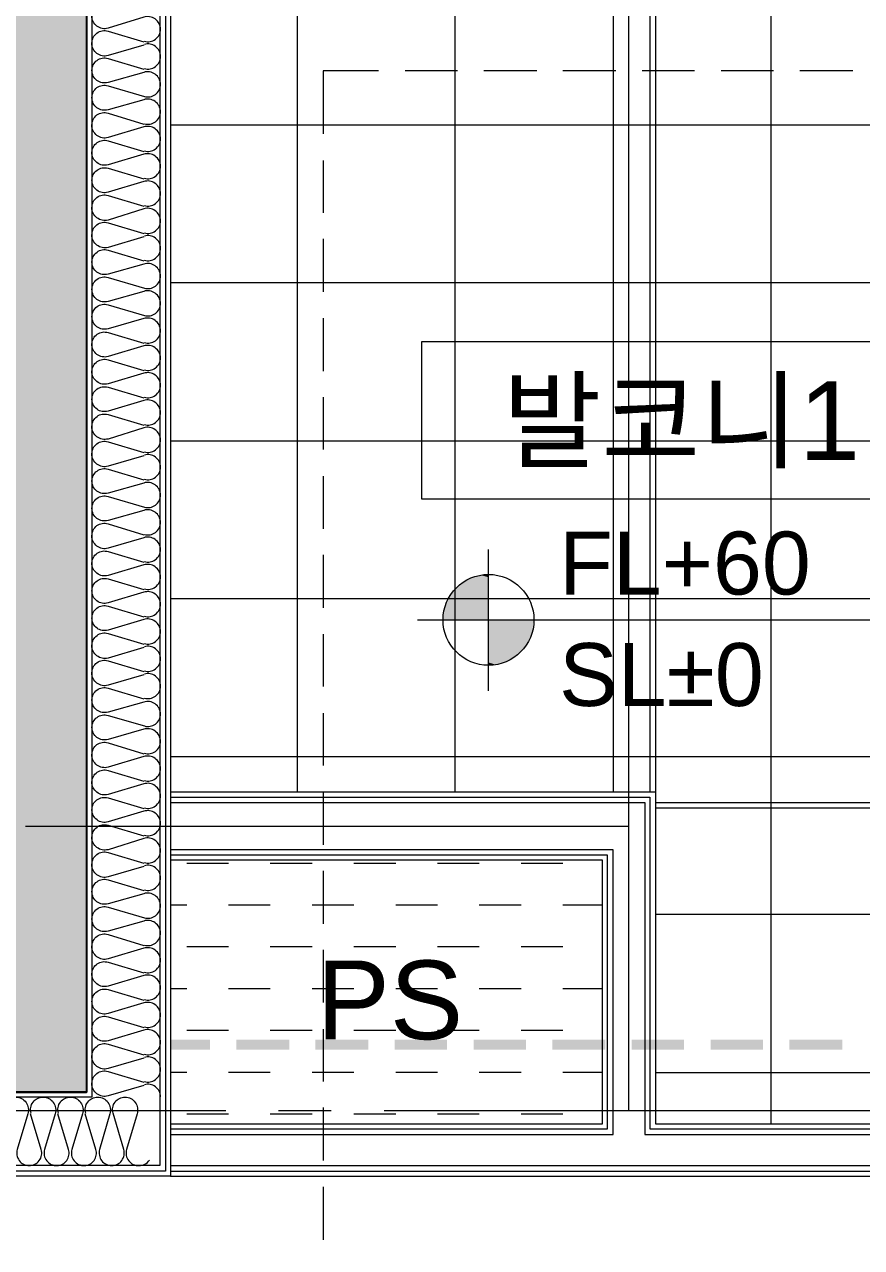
# Model space of a CAD drawing. Header units: millimetres. Extents: x 906 to 41302, y 848 to 28850.
# Drawn here: x 16037 to 17626, y 16766 to 19089 of the extents above; entities that cross this region are included whole.
import ezdxf

# ---------------------------------------------------------------- set-up
doc = ezdxf.new("R2010")
doc.units = ezdxf.units.MM
for name, color, linetype in [('PDF_A-ANNO-PONT', 7, 'Continuous'), ('PDF_A-FLOR-GRID', 7, 'Continuous'), ('PDF_A-FLOR-ROOM-IDEN', 7, 'Continuous'), ('PDF_X-단위세대$및$주동평면도$A-FIN-INSL', 7, 'Continuous'), ('PDF_X-단위세대$및$주동평면도$A-FIN-INSL-HID', 7, 'Continuous'), ('PDF_X-단위세대$및$주동평면도$A-FLOR-FLIN-TYP', 7, 'Continuous'), ('PDF_X-단위세대$및$주동평면도$A-FLOR-GRID', 7, 'Continuous'), ('PDF_X-단위세대$및$주동평면도$A-ST-AXIS-CEN', 7, 'Continuous'), ('PDF_X-단위세대$및$주동평면도$A-ST-AXIS-CEN-SUB', 7, 'Continuous'), ('PDF_X-단위세대$및$주동평면도$A-ST-CONC', 7, 'Continuous'), ('PDF_X-단위세대$및$주동평면도$A-WALL-DRY', 7, 'Continuous'), ('PDF_문자', 7, 'Continuous')]:
    doc.layers.add(name, color=color, linetype=linetype)
doc.layers.add('PDF_X-단위세대$및$주동평면도$A-FIN-INSL-HAT', color=7, linetype='Continuous', true_color=0x666666)
doc.layers.add('PDF_X-단위세대$및$주동평면도$S-ST-CONC-PAT1', color=7, linetype='Continuous', true_color=0xb7b7b7)
doc.styles.add('PDF Arial', font='arial.ttf')

msp = doc.modelspace()

# ---------------------------------------------------------------- linework, layer by layer
at = {"layer": 'PDF_A-ANNO-PONT', "lineweight": 13}
for points in [[(16917.5, 18092.2), (16917.5, 17823.4)], [(17646.7, 17957.8), (16783.1, 17957.8)]]:
    msp.add_lwpolyline(points, dxfattribs=at)
msp.add_circle((16918, 17958.3), 86.3, dxfattribs=at)
at = {"layer": 'PDF_A-ANNO-PONT', "transparency": 33554559}
for points in [[(16874.1, 18033), (16917.5, 18024.5), (16861.4, 18024.5)], [(16887.8, 18039.3), (16917.5, 18033), (16874.1, 18033)], [(16917.5, 18033), (16874.1, 18033), (16917.5, 18024.5)], [(16902.7, 18043.5), (16917.5, 18039.3), (16887.8, 18039.3)], [(16917.5, 18039.3), (16887.8, 18039.3), (16917.5, 18033)], [(16917.5, 18044.6), (16917.5, 18043.5), (16902.7, 18043.5)], [(16917.5, 18043.5), (16902.7, 18043.5), (16917.5, 18039.3)], [(16850.8, 18013.9), (16917.5, 18001.2), (16842.3, 18001.2)], [(16861.4, 18024.5), (16917.5, 18013.9), (16850.8, 18013.9)], [(16917.5, 18013.9), (16850.8, 18013.9), (16917.5, 18001.2)], [(16917.5, 18024.5), (16861.4, 18024.5), (16917.5, 18013.9)], [(16836, 17987.4), (16917.5, 17973.7), (16831.7, 17973.7)], [(16842.3, 18001.2), (16917.5, 17987.4), (16836, 17987.4)], [(16917.5, 17987.4), (16836, 17987.4), (16917.5, 17973.7)], [(16917.5, 18001.2), (16842.3, 18001.2), (16917.5, 17987.4)], [(16831.7, 17973.7), (16917.5, 17957.8), (16830.7, 17957.8)], [(16917.5, 17973.7), (16831.7, 17973.7), (16917.5, 17957.8)], [(17003.2, 17957.8), (16917.5, 17957.8), (17002.1, 17943)], [(16917.5, 17957.8), (17002.1, 17943), (16917.5, 17943)], [(17002.1, 17943), (16917.5, 17943), (16999, 17928.2)], [(16917.5, 17943), (16999, 17928.2), (16917.5, 17928.2)], [(16999, 17928.2), (16917.5, 17928.2), (16992.6, 17915.5)], [(16917.5, 17928.2), (16992.6, 17915.5), (16917.5, 17915.5)], [(16992.6, 17915.5), (16917.5, 17915.5), (16983.1, 17902.8)], [(16917.5, 17915.5), (16983.1, 17902.8), (16917.5, 17902.8)], [(16983.1, 17902.8), (16917.5, 17902.8), (16972.5, 17892.2)], [(16917.5, 17902.8), (16972.5, 17892.2), (16917.5, 17892.2)], [(16972.5, 17892.2), (16917.5, 17892.2), (16960.9, 17883.7)], [(16917.5, 17892.2), (16960.9, 17883.7), (16917.5, 17883.7)], [(16960.9, 17883.7), (16917.5, 17883.7), (16947.1, 17877.4)], [(16917.5, 17883.7), (16947.1, 17877.4), (16917.5, 17877.4)], [(16917.5, 17877.4), (16917.5, 17873.1), (16932.3, 17873.1)], [(16917.5, 17877.4), (16947.1, 17877.4), (16932.3, 17873.1)], [(16917.5, 17873.1), (16932.3, 17873.1), (16917.5, 17872.1)]]:
    msp.add_solid(points, dxfattribs=at)
at = {"layer": 'PDF_A-FLOR-GRID', "lineweight": 5}
for points in [[(16344.9, 17496.4), (16424.3, 17496.4)], [(16503.7, 17496.4), (16583, 17496.4)], [(16662.4, 17496.4), (16741.8, 17496.4)], [(16821.2, 17496.4), (16900.5, 17496.4)], [(16979.9, 17496.4), (17059.3, 17496.4)], [(16314.2, 17417), (16344.9, 17417)], [(16424.3, 17417), (16503.7, 17417)], [(16583, 17417), (16662.4, 17417)], [(16741.8, 17417), (16821.2, 17417)], [(16900.5, 17417), (16979.9, 17417)], [(17059.3, 17417), (17134.4, 17417)], [(16344.9, 17337.6), (16424.3, 17337.6)], [(16503.7, 17337.6), (16583, 17337.6)], [(16662.4, 17337.6), (16741.8, 17337.6)], [(16821.2, 17337.6), (16900.5, 17337.6)], [(16979.9, 17337.6), (17059.3, 17337.6)], [(16314.2, 17258.3), (16344.9, 17258.3)], [(16424.3, 17258.3), (16503.7, 17258.3)], [(16583, 17258.3), (16662.4, 17258.3)], [(16741.8, 17258.3), (16821.2, 17258.3)], [(16900.5, 17258.3), (16979.9, 17258.3)], [(17059.3, 17258.3), (17134.4, 17258.3)], [(16344.9, 17178.9), (16424.3, 17178.9)], [(16503.7, 17178.9), (16583, 17178.9)], [(16662.4, 17178.9), (16741.8, 17178.9)], [(16821.2, 17178.9), (16900.5, 17178.9)], [(16979.9, 17178.9), (17059.3, 17178.9)], [(16314.2, 17099.5), (16344.9, 17099.5)], [(16424.3, 17099.5), (16503.7, 17099.5)], [(16583, 17099.5), (16662.4, 17099.5)], [(16741.8, 17099.5), (16821.2, 17099.5)], [(16900.5, 17099.5), (16979.9, 17099.5)], [(17059.3, 17099.5), (17134.4, 17099.5)], [(16344.9, 17020.1), (16424.3, 17020.1)], [(16503.7, 17020.1), (16583, 17020.1)], [(16662.4, 17020.1), (16741.8, 17020.1)], [(16821.2, 17020.1), (16900.5, 17020.1)], [(16979.9, 17020.1), (17059.3, 17020.1)]]:
    msp.add_lwpolyline(points, dxfattribs=at)
at = {"layer": 'PDF_A-FLOR-ROOM-IDEN', "lineweight": 13}
msp.add_lwpolyline([(16791.5, 18187.5), (16791.5, 18487), (17841.4, 18487), (17841.4, 18187.5)], close=True, dxfattribs=at)
at = {"layer": 'PDF_X-단위세대$및$주동평면도$A-FIN-INSL', "lineweight": 5}
for points in [[(17399, 19441.6), (16165, 19441.6), (16165, 17051.9), (14939.4, 17051.9)], [(17399, 19320.9), (16294.1, 19320.9), (16294.1, 16921.7), (14939.4, 16921.7)]]:
    msp.add_lwpolyline(points, dxfattribs=at)
at = {"layer": 'PDF_X-단위세대$및$주동평면도$A-FIN-INSL-HAT', "lineweight": 9}
for points in [[(16264.6, 19057.4, 0.501634), (16295.2, 19080.2, 0.501634), (16263.4, 19102.9), (16195.7, 19081.8, -0.501635), (16165, 19105.6, -0.501635), (16195.7, 19128.3), (16263.4, 19108.2)], [(16263.4, 19050), (16195.7, 19029.9, -0.501635), (16165, 19053.7, -0.501635), (16195.7, 19076.5), (16263.4, 19056.4)], [(16264.6, 19005.5, 0.501634), (16295.2, 19028.3, 0.501634), (16264.6, 19051.1)], [(16264.6, 18900.7, 0.501634), (16295.2, 18923.5, 0.501634), (16263.4, 18946.3), (16195.6, 18927.2, -0.501635), (16165, 18950, -0.501635), (16195.7, 18972.8), (16264.6, 18952.6, 0.501634), (16295.2, 18975.4, 0.501634), (16263.4, 18998.2), (16195.6, 18979, -0.501635), (16165, 19001.9, -0.501635), (16195.7, 19024.6), (16263.4, 19004.5)], [(16264.6, 18848.9, 0.501634), (16295.2, 18871.7, 0.501634), (16263.4, 18894.4), (16195.7, 18874.3, -0.501635), (16165, 18898.1, -0.501635), (16195.7, 18920.9), (16263.4, 18899.7)], [(16264.6, 18797, 0.501634), (16295.2, 18819.8, 0.501634), (16263.4, 18842.6), (16195.7, 18822.5, -0.501635), (16165, 18846.3, -0.501635), (16195.7, 18868), (16263.4, 18847.9)], [(16264.6, 18745.1, 0.501634), (16295.2, 18768, 0.501634), (16263.4, 18790.7), (16195.7, 18770.6, -0.501635), (16165, 18793.4, -0.501635), (16195.7, 18816.1), (16263.4, 18796)], [(16264.6, 18693.3, 0.501634), (16295.2, 18716.1, 0.501634), (16263.4, 18738.9), (16195.7, 18717.7, -0.501635), (16165, 18741.5, -0.501635), (16195.7, 18764.3), (16263.4, 18744.2)], [(16263.4, 18685.9), (16195.7, 18665.8, -0.501635), (16165, 18689.6, -0.501635), (16195.7, 18712.4), (16263.4, 18692.3)], [(16264.6, 18641.4, 0.501634), (16295.2, 18664.2, 0.501634), (16264.6, 18687.1)], [(16264.6, 18484.8, 0.501634), (16295.2, 18507.6, 0.501634), (16263.4, 18530.4), (16195.6, 18511.2, -0.501635), (16165, 18534.1, -0.501635), (16195.7, 18556.8), (16264.6, 18536.6, 0.501634), (16295.2, 18559.5, 0.501634), (16263.4, 18582.2), (16195.6, 18563.1, -0.501635), (16165, 18585.9, -0.501635), (16195.7, 18608.7), (16264.6, 18588.5, 0.501634), (16295.2, 18611.3, 0.501634), (16263.4, 18634.1), (16195.6, 18615, -0.501635), (16165, 18637.8, -0.501635), (16195.7, 18660.5), (16263.4, 18640.4)], [(16264.6, 18432.9, 0.501634), (16295.2, 18455.8, 0.501634), (16263.4, 18478.5), (16195.7, 18458.4, -0.501635), (16165, 18482.2, -0.501635), (16195.7, 18503.9), (16263.4, 18483.8)], [(16264.6, 18381.1, 0.501634), (16295.2, 18403.9, 0.501634), (16263.4, 18426.7), (16195.7, 18406.5, -0.501635), (16165, 18430.4, -0.501635), (16195.7, 18452.1), (16263.4, 18431.9)], [(16264.6, 18329.2, 0.501634), (16295.2, 18352, 0.501634), (16263.4, 18374.8), (16195.7, 18354.7, -0.501635), (16165, 18377.4, -0.501635), (16195.7, 18400.2), (16263.4, 18380.1)], [(16264.6, 18277.4, 0.501634), (16295.2, 18300.2, 0.501634), (16263.4, 18322.9), (16195.7, 18301.8, -0.501635), (16165, 18325.6, -0.501635), (16195.7, 18348.3), (16263.4, 18328.2)], [(16263.4, 18270), (16195.7, 18249.9, -0.501635), (16165, 18273.7, -0.501635), (16195.7, 18296.5), (16263.4, 18276.4)], [(16264.6, 18225.5, 0.501634), (16295.2, 18248.3, 0.501634), (16264.6, 18271.1)], [(16264.6, 18120.7, 0.501634), (16295.2, 18143.5, 0.501634), (16263.4, 18166.3), (16195.6, 18147.2, -0.501635), (16165, 18170, -0.501635), (16195.7, 18192.8), (16264.6, 18172.6, 0.501634), (16295.2, 18195.4, 0.501634), (16263.4, 18218.2), (16195.6, 18199, -0.501635), (16165, 18221.9, -0.501635), (16195.7, 18244.6), (16263.4, 18224.5)], [(16264.6, 18068.9, 0.501634), (16295.2, 18091.7, 0.501634), (16263.4, 18114.4), (16195.7, 18094.3, -0.501635), (16165, 18118.1, -0.501635), (16195.7, 18140.9), (16263.4, 18119.7)], [(16264.6, 18017, 0.501634), (16295.2, 18039.8, 0.501634), (16263.4, 18062.6), (16195.7, 18042.5, -0.501635), (16165, 18066.3, -0.501635), (16195.7, 18088), (16263.4, 18067.9)], [(16264.6, 17965.1, 0.501634), (16295.2, 17988, 0.501634), (16263.4, 18010.7), (16195.7, 17990.6, -0.501635), (16165, 18013.4, -0.501635), (16195.7, 18036.1), (16263.4, 18016)], [(16264.6, 17913.3, 0.501634), (16295.2, 17936.1, 0.501634), (16263.4, 17958.9), (16195.7, 17938.8, -0.501635), (16165, 17961.5, -0.501635), (16195.7, 17984.3), (16263.4, 17964.2)], [(16263.4, 17906), (16195.7, 17885.8, -0.501635), (16165, 17909.7, -0.501635), (16195.7, 17932.4), (16263.4, 17912.3)], [(16264.6, 17861.4, 0.501634), (16295.2, 17884.3, 0.501634), (16264.6, 17907.1)], [(16263.4, 17854.1), (16195.7, 17834, -0.501635), (16165, 17857.8, -0.501635), (16195.7, 17880.6), (16263.4, 17860.4)], [(16264.6, 17809.6, 0.501634), (16295.2, 17832.4, 0.501634), (16264.6, 17855.2)], [(16264.6, 17704.8, 0.501634), (16295.2, 17727.6, 0.501634), (16263.4, 17750.4), (16195.6, 17731.3, -0.501635), (16165, 17754.1, -0.501635), (16195.7, 17776.8), (16264.6, 17756.7, 0.501634), (16295.2, 17779.5, 0.501634), (16263.4, 17802.2), (16195.6, 17783.1, -0.501635), (16165, 17805.9, -0.501635), (16195.7, 17828.7), (16263.4, 17808.6)], [(16264.6, 17652.9, 0.501634), (16295.2, 17675.8, 0.501634), (16263.4, 17698.5), (16195.7, 17678.4, -0.501635), (16165, 17702.2, -0.501635), (16195.7, 17725), (16263.4, 17703.8)], [(16264.6, 17601.1, 0.501634), (16295.2, 17623.9, 0.501634), (16263.4, 17646.7), (16195.7, 17626.6, -0.501635), (16165, 17650.4, -0.501635), (16195.7, 17672.1), (16263.4, 17652)], [(16264.6, 17549.2, 0.501634), (16295.2, 17572, 0.501634), (16263.4, 17594.8), (16195.7, 17574.7, -0.501635), (16165, 17597.4, -0.501635), (16195.7, 17620.2), (16263.4, 17600.1)], [(16264.6, 17497.4, 0.501634), (16295.2, 17520.2, 0.501634), (16263.4, 17542.9), (16195.7, 17521.8, -0.501635), (16165, 17545.6, -0.501635), (16195.7, 17568.3), (16263.4, 17548.2)], [(16263.4, 17490), (16195.7, 17469.9, -0.501635), (16165, 17493.7, -0.501635), (16195.7, 17516.5), (16263.4, 17496.4)], [(16264.6, 17445.5, 0.501634), (16295.2, 17468.3, 0.501634), (16264.6, 17491.2)], [(16264.6, 17340.7, 0.501613), (16295.2, 17363.6, 0.501634), (16263.4, 17386.3), (16195.6, 17367.2, -0.501635), (16165, 17390, -0.501635), (16195.7, 17412.8), (16264.6, 17392.6, 0.501634), (16295.2, 17415.4, 0.501634), (16263.4, 17438.2), (16195.6, 17419, -0.501635), (16165, 17441.9, -0.501635), (16195.7, 17464.6), (16263.4, 17444.5)], [(16264.6, 17288.9, 0.501596), (16295.2, 17311.7, 0.501596), (16263.4, 17334.5), (16195.7, 17314.3, -0.501596), (16165, 17338.2, -0.501635), (16195.7, 17360.9), (16263.4, 17339.7)], [(16264.6, 17237, 0.501596), (16295.2, 17259.8, 0.501596), (16263.4, 17282.6), (16195.7, 17262.5, -0.501596), (16165, 17286.3, -0.501596), (16195.7, 17308), (16263.4, 17287.9)], [(16264.6, 17185.2, 0.501596), (16295.2, 17208, 0.501596), (16263.4, 17230.7), (16195.7, 17210.6, -0.501596), (16165, 17233.4, -0.501596), (16195.7, 17256.1), (16263.4, 17236)], [(16264.6, 17133.3, 0.501596), (16295.2, 17156.1, 0.501596), (16263.4, 17178.9), (16195.7, 17158.8, -0.501596), (16165, 17181.5, -0.501596), (16195.7, 17204.3), (16263.4, 17184.2)], [(16263.4, 17126), (16195.7, 17105.9, -0.501596), (16165, 17129.7, -0.501596), (16195.7, 17152.4), (16263.4, 17132.3)], [(16264.6, 17081.4, 0.501596), (16295.2, 17104.3, 0.501596), (16264.6, 17127.1)], [(16263.4, 17074.1), (16195.7, 17054, -0.501596), (16165, 17077.8, -0.501596), (16195.7, 17100.6), (16263.4, 17080.5)], [(15997.7, 17021.3, -0.501596), (16020.5, 17051.9, -0.501596), (16043.3, 17020.1), (16023.2, 16952.4, 0.501596), (16045.9, 16921.7, 0.501596), (16068.7, 16952.4), (16048.6, 17020.1)], [(16049.6, 17021.3, -0.501596), (16072.4, 17051.9, -0.501596), (16095.1, 17020.1), (16075, 16952.4, 0.501596), (16098.8, 16921.7, 0.501596), (16120.5, 16952.4), (16100.4, 17020.1)], [(16101.4, 17021.3, -0.501596), (16124.2, 17051.9, -0.501596), (16147, 17020.1), (16126.9, 16952.4, 0.501596), (16150.7, 16921.7, 0.501596), (16172.4, 16952.4), (16152.3, 17020.1)], [(16153.3, 17021.3, -0.501596), (16176.1, 17051.9, -0.501596), (16198.9, 17020.1), (16179.7, 16952.3, 0.501596), (16202.6, 16921.7, 0.501596), (16225.3, 16952.4), (16205.1, 17021.3, -0.501596), (16228, 17051.9, -0.501596), (16250.7, 17020.1), (16230.6, 16952.4, 0.501596), (16254.4, 16921.7, 0.249535), (16274.2, 16932.2)]]:
    msp.add_lwpolyline(points, format="xyb", dxfattribs=at)
msp.add_lwpolyline([(16294.1, 17051.9), (16294.1, 17051.9)], dxfattribs=at)
msp.add_arc((16271.4, 17052.4), 23.8, 0.0001, 106.5526, dxfattribs=at)
at = {"layer": 'PDF_X-단위세대$및$주동평면도$A-FIN-INSL-HID', "lineweight": 5}
for points in [[(16709, 19001.3), (16604.2, 19001.3), (16604.2, 18881.7)], [(16859.3, 19001.3), (16759.8, 19001.3)], [(17009.5, 19001.3), (16909, 19001.3)], [(17159.8, 19001.3), (17059.3, 19001.3)], [(17309.1, 19001.3), (17209.6, 19001.3)], [(17459.3, 19001.3), (17359.9, 19001.3)], [(17609.6, 19001.3), (17509.1, 19001.3)], [(16604.2, 18830.9), (16604.2, 18731.5)], [(16604.2, 18681.7), (16604.2, 18581.2)], [(16604.2, 18531.4), (16604.2, 18430.9)], [(16604.2, 18381.1), (16604.2, 18281.7)], [(16604.2, 18230.9), (16604.2, 18131.4)], [(16604.2, 18081.6), (16604.2, 17981.1)], [(16604.2, 17931.4), (16604.2, 17831.9)], [(16604.2, 17781.1), (16604.2, 17681.6)], [(16604.2, 17631.8), (16604.2, 17531.3)], [(16604.2, 17481.6), (16604.2, 17381)], [(16604.2, 17331.3), (16604.2, 17231.8)], [(16604.2, 17181), (16604.2, 17081.5)], [(16604.2, 17031.8), (16604.2, 16931.2)], [(16604.2, 16881.5), (16604.2, 16780.9)]]:
    msp.add_lwpolyline(points, dxfattribs=at)
at = {"layer": 'PDF_X-단위세대$및$주동평면도$A-FLOR-FLIN-TYP', "lineweight": 5}
for points in [[(17224.4, 19300.8), (17224.4, 17631.8)], [(17235, 19300.8), (17235, 17631.8)], [(17235, 17611.7), (18314.5, 17611.7)], [(17235, 17601.2), (18314.5, 17601.2)]]:
    msp.add_lwpolyline(points, dxfattribs=at)
at = {"layer": 'PDF_X-단위세대$및$주동평면도$A-FLOR-GRID', "lineweight": 5}
for points in [[(16554.5, 19300.8), (16554.5, 17631.8)], [(16854, 19300.8), (16854, 17631.8)], [(17154.5, 19300.8), (17154.5, 17631.8)], [(17454, 19300.8), (17454, 17001.1)], [(16314.2, 18898.7), (18314.5, 18898.7)], [(16314.2, 18599.2), (18274.3, 18599.2)], [(16314.2, 18298.6), (18274.3, 18298.6)], [(16314.2, 17999.1), (18274.3, 17999.1)], [(16314.2, 17698.5), (18314.5, 17698.5)], [(17235, 17399), (18314.5, 17399)], [(17235, 17098.4), (18314.5, 17098.4)]]:
    msp.add_lwpolyline(points, dxfattribs=at)
at = {"layer": 'PDF_X-단위세대$및$주동평면도$A-ST-AXIS-CEN', "lineweight": 5}
for points in [[(17184.2, 17026.5), (17184.2, 19449)], [(16039.1, 17566.2), (17184.2, 17566.2)], [(13419.7, 17026.5), (16419, 17026.5)], [(16519.5, 17026.5), (16619, 17026.5)], [(16719.6, 17026.5), (18364.2, 17026.5)]]:
    msp.add_lwpolyline(points, dxfattribs=at)
at = {"layer": 'PDF_X-단위세대$및$주동평면도$A-ST-AXIS-CEN-SUB', "transparency": 33554559}
for points in [[(16314.2, 17160.9), (16314.2, 17141.8), (16389.4, 17160.9)], [(16314.2, 17141.8), (16389.4, 17160.9), (16389.4, 17141.8)], [(16439.1, 17160.9), (16439.1, 17141.8), (16539.6, 17160.9)], [(16439.1, 17141.8), (16539.6, 17160.9), (16539.6, 17141.8)], [(16589.4, 17160.9), (16589.4, 17141.8), (16689.9, 17160.9)], [(16589.4, 17141.8), (16689.9, 17160.9), (16689.9, 17141.8)], [(16739.7, 17160.9), (16739.7, 17141.8), (16839.2, 17160.9)], [(16739.7, 17141.8), (16839.2, 17160.9), (16839.2, 17141.8)], [(16890, 17160.9), (16890, 17141.8), (16989.4, 17160.9)], [(16890, 17141.8), (16989.4, 17160.9), (16989.4, 17141.8)], [(17039.2, 17160.9), (17039.2, 17141.8), (17139.7, 17160.9)], [(17039.2, 17141.8), (17139.7, 17160.9), (17139.7, 17141.8)], [(17189.5, 17160.9), (17189.5, 17141.8), (17288.9, 17160.9)], [(17189.5, 17141.8), (17288.9, 17160.9), (17288.9, 17141.8)], [(17339.7, 17160.9), (17339.7, 17141.8), (17439.2, 17160.9)], [(17339.7, 17141.8), (17439.2, 17160.9), (17439.2, 17141.8)], [(17489, 17160.9), (17489, 17141.8), (17589.5, 17160.9)], [(17489, 17141.8), (17589.5, 17160.9), (17589.5, 17141.8)]]:
    msp.add_solid(points, dxfattribs=at)
at = {"layer": 'PDF_X-단위세대$및$주동평면도$A-ST-CONC', "lineweight": 25}
msp.add_lwpolyline([(17284.7, 19700.9), (17384.2, 19700.9), (17384.2, 19451.1), (17284.7, 19451.1), (16154.4, 19451.1), (16154.4, 17061.4), (16039.1, 17061.4), (14969.1, 17061.4), (16154.4, 17061.4)], dxfattribs=at)
at = {"layer": 'PDF_X-단위세대$및$주동평면도$A-WALL-DRY', "lineweight": 13}
for points in [[(17399, 19311.4), (16304.7, 19311.4), (16304.7, 16911.1), (14939.4, 16911.1)], [(17399, 19300.8), (16314.2, 19300.8), (16314.2, 16901.6), (14939.4, 16901.6)], [(16314.2, 17631.8), (17235, 17631.8), (17235, 17001.1), (18314.5, 17001.1), (18314.5, 17711.2), (18414, 17711.2), (18414, 15051.6)], [(16314.2, 17621.3), (17224.4, 17621.3), (17224.4, 16991.6), (18324, 16991.6), (18324, 17701.7), (18404.4, 17701.7), (18404.4, 15051.6)], [(16314.2, 17611.7), (17214.9, 17611.7), (17214.9, 16981), (18334.6, 16981), (18334.6, 17691.1), (18394.9, 17691.1), (18394.9, 15051.6)], [(16314.2, 16981), (17154.5, 16981), (17154.5, 17521.8), (16314.2, 17521.8)], [(16314.2, 16991.6), (17144, 16991.6), (17144, 17511.2), (16314.2, 17511.2)], [(16314.2, 17001.1), (17134.4, 17001.1), (17134.4, 17501.7), (16314.2, 17501.7)], [(16314.2, 16921.7), (17994.9, 16921.7), (17994.9, 15310.9)], [(16314.2, 16911.1), (17984.3, 16911.1), (17984.3, 15310.9)], [(16314.2, 16901.6), (17974.7, 16901.6), (17974.7, 15310.9)]]:
    msp.add_lwpolyline(points, dxfattribs=at)
at = {"layer": 'PDF_X-단위세대$및$주동평면도$S-ST-CONC-PAT1', "lineweight": 0}
msp.add_lwpolyline([(16039.1, 17061.4), (16154.4, 17061.4), (14969.1, 17061.4)], dxfattribs=at)
at = {"layer": 'PDF_X-단위세대$및$주동평면도$S-ST-CONC-PAT1', "transparency": 33554559}
for points in [[(16154.4, 17061.4), (16154.4, 19851.2), (15754.4, 17061.4)], [(16154.4, 19851.2), (15754.4, 17061.4), (15754.4, 19851.2)], [(16039.1, 19451.1), (16154.4, 19451.1), (16039.1, 18033)], [(16154.4, 19451.1), (16039.1, 18033), (16154.4, 17461.5)], [(16039.1, 18033), (16154.4, 17461.5), (16039.1, 17461.5)], [(16039.1, 17461.5), (16154.4, 17461.5), (16039.1, 17370.4)], [(16154.4, 17461.5), (16039.1, 17370.4), (16154.4, 17360.9)], [(16154.4, 17061.4), (14969.1, 17061.4), (14969.1, 17360.9)], [(16039.1, 17370.4), (16154.4, 17360.9), (16039.1, 17360.9)], [(16039.1, 17360.9), (16154.4, 17360.9), (16039.1, 17090)], [(16154.4, 17360.9), (16039.1, 17090), (16154.4, 17061.4)]]:
    msp.add_solid(points, dxfattribs=at)

# ---------------------------------------------------------------- texts
at = {"layer": 'PDF_문자', "attachment_point": 7, "style": 'PDF Arial'}
for s, insert, char_height in [('발코니1', (16945, 18246.3), 149.38), ('FL+60', (17051.9, 18004.7), 119.51), ('SL±0', (17051.9, 17793), 119.51), ('PS', (16591.5, 17159.7), 149.38)]:
    msp.add_mtext(s, dxfattribs=dict(at, insert=insert, char_height=char_height))

doc.saveas('drawing.dxf')
